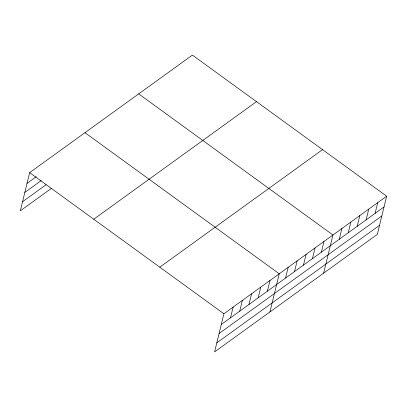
<?xml version="1.0" encoding="UTF-8"?>
<svg xmlns="http://www.w3.org/2000/svg" width="407" height="407" viewBox="0 0 407 407"><rect width="100%" height="100%" fill="white"/><g stroke="black" fill="none" stroke-linecap="round" stroke-linejoin="round"><path stroke-width="0.61" d="M386.65 196.21L223.901 313.761L214.601 351.907L377.35 234.356L386.65 196.21L192.399 55.093L29.65 172.644L20.35 210.79L51.603 188.212M230.51 317.816L233.119 307.102M239.733 311.152L242.343 300.437M248.952 304.492L251.567 293.778M258.175 297.832L260.79 287.118M267.399 291.173L270.009 280.454M269.938 311.94L279.233 273.794L84.982 132.677M285.572 278.042L288.187 267.328M294.526 271.581L297.135 260.862M303.474 265.115L306.089 254.4M312.428 258.649L315.038 247.934M321.377 252.182L323.992 241.468M323.641 273.148L332.941 235.002L138.69 93.885M339.28 239.255L341.895 228.536M348.234 232.789L350.844 222.074M357.183 226.323L359.798 215.608M366.137 219.856L368.747 209.142M375.086 213.39L377.701 202.676M27.035 183.359L36.259 176.699M24.832 192.409L41.224 180.571M22.558 201.735L46.123 184.712M93.752 219.215L256.502 101.664M159.798 267.19L322.548 149.644M221.286 324.476L384.04 206.924M219.078 333.526L381.832 215.98M216.809 342.852L379.558 225.305M29.65 172.644L223.901 313.761"/></g></svg>
